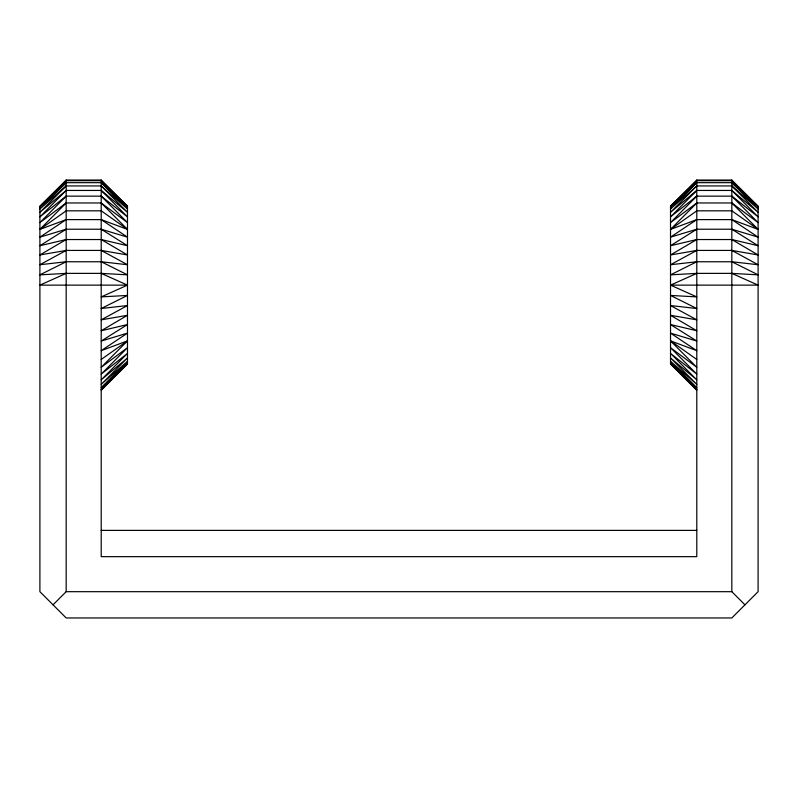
<?xml version="1.0" encoding="UTF-8"?>
<svg xmlns="http://www.w3.org/2000/svg" width="798" height="798" viewBox="0 0 798 798"><rect width="100%" height="100%" fill="white"/><g stroke="black" fill="none" stroke-linecap="round" stroke-linejoin="round"><path stroke-width="1.2" d="M66.174 190.443L39.9 216.876L66.174 196.148L101.206 196.148L127.481 216.876L101.206 190.443L66.174 190.443L39.9 212.308L66.174 185.934L101.206 185.934L127.481 208.996L101.206 182.672L66.174 182.672L39.9 206.991L66.174 180.697L101.206 180.697L127.481 206.313L127.481 363.968L101.206 390.242M66.174 196.148L39.9 222.602L66.174 202.971L101.206 202.971L127.481 222.602L101.206 196.148M101.206 202.971L127.481 229.395L101.206 219.61L66.174 219.61L39.9 229.395L66.174 202.971M66.174 219.61L39.9 237.156L66.174 229.226L101.206 229.226L127.481 245.724L101.206 239.54L66.174 239.54L39.9 254.971L66.174 250.422L101.206 250.422L127.481 264.736L101.206 261.754L66.174 261.754L39.9 274.851L66.174 273.375L101.206 273.375L127.481 285.135L101.206 296.906L127.481 295.43L101.206 308.527L127.481 305.544L101.206 319.848L127.481 315.3L101.206 330.741L127.481 324.557L101.206 341.055L127.481 333.125L101.206 350.671L127.481 340.876L101.206 367.309L127.481 347.679L101.206 374.132L127.481 353.404L101.206 379.828L127.481 357.963L101.206 384.347L127.481 361.285L101.206 387.609L127.481 363.29L101.206 389.584L127.481 363.968M696.794 190.443L670.52 216.876L696.794 196.148L731.826 196.148L758.1 216.876L731.826 190.443L696.794 190.443L670.52 212.308L696.794 185.934L731.826 185.934L758.1 208.996L731.826 182.672L696.794 182.672L670.52 206.991L696.794 180.697L731.826 180.697L758.1 206.313L758.1 591.687L731.826 617.961L66.174 617.961L39.9 591.687L39.9 206.313L66.174 180.039L101.206 180.039L127.481 206.313M696.794 196.148L670.52 222.602L696.794 202.971L731.826 202.971L758.1 222.602L731.826 196.148M731.826 202.971L758.1 229.395L731.826 219.61L696.794 219.61L670.52 229.395L696.794 202.971M66.174 182.672L39.9 208.996L66.174 185.934M696.794 182.672L670.52 208.996L696.794 185.934M53.037 604.824L66.174 591.687L731.826 591.687L744.963 604.824M696.794 390.242L670.52 363.968L670.52 206.313L696.794 180.039L731.826 180.039L758.1 206.313M39.9 206.313L66.174 180.697M670.52 206.313L696.794 180.697M39.9 229.395L66.174 210.822L101.206 210.822L127.481 229.395M101.206 359.459L127.481 340.876M670.52 229.395L696.794 210.822L731.826 210.822L758.1 229.395M696.794 219.61L670.52 237.156L696.794 229.226L731.826 229.226L758.1 237.156L731.826 219.61M66.174 229.226L39.9 245.724L66.174 239.54M696.794 229.226L670.52 245.724L696.794 239.54L731.826 239.54L758.1 245.724L731.826 229.226M696.794 239.54L670.52 254.971L696.794 250.422L731.826 250.422L758.1 254.971L731.826 239.54M66.174 250.422L39.9 264.736L66.174 261.754M696.794 250.422L670.52 264.736L696.794 261.754L731.826 261.754L758.1 264.736L731.826 250.422M696.794 261.754L670.52 274.851L696.794 273.375L731.826 273.375L758.1 274.851L731.826 261.754M66.174 273.375L39.9 285.135L127.481 285.135M670.52 363.968L696.794 389.584L670.52 363.29L696.794 387.609L670.52 361.285L696.794 384.347L670.52 357.963L696.794 379.828L670.52 353.404L696.794 374.132L670.52 347.679L696.794 367.309L670.52 340.876L696.794 350.671L670.52 333.125L696.794 341.055L670.52 324.557L696.794 330.741L670.52 315.3L696.794 319.848L670.52 305.544L696.794 308.527L670.52 295.43L696.794 296.906L670.52 285.135L696.794 273.375M670.52 285.135L758.1 285.135L731.826 273.375M101.206 530.381L696.794 530.381M101.206 273.375L127.481 274.851L101.206 261.754M101.206 250.422L127.481 254.971L101.206 239.54M101.206 229.226L127.481 237.156L101.206 219.61M670.52 340.876L696.794 359.459M731.826 190.443L758.1 212.308L731.826 185.934M101.206 190.443L127.481 212.308L101.206 185.934M731.826 182.672L758.1 206.991L731.826 180.697M101.206 182.672L127.481 206.991L101.206 180.697M731.826 180.039L731.826 591.687M696.794 180.039L696.794 556.655L101.206 556.655L101.206 180.039M66.174 180.039L66.174 591.687"/></g></svg>
